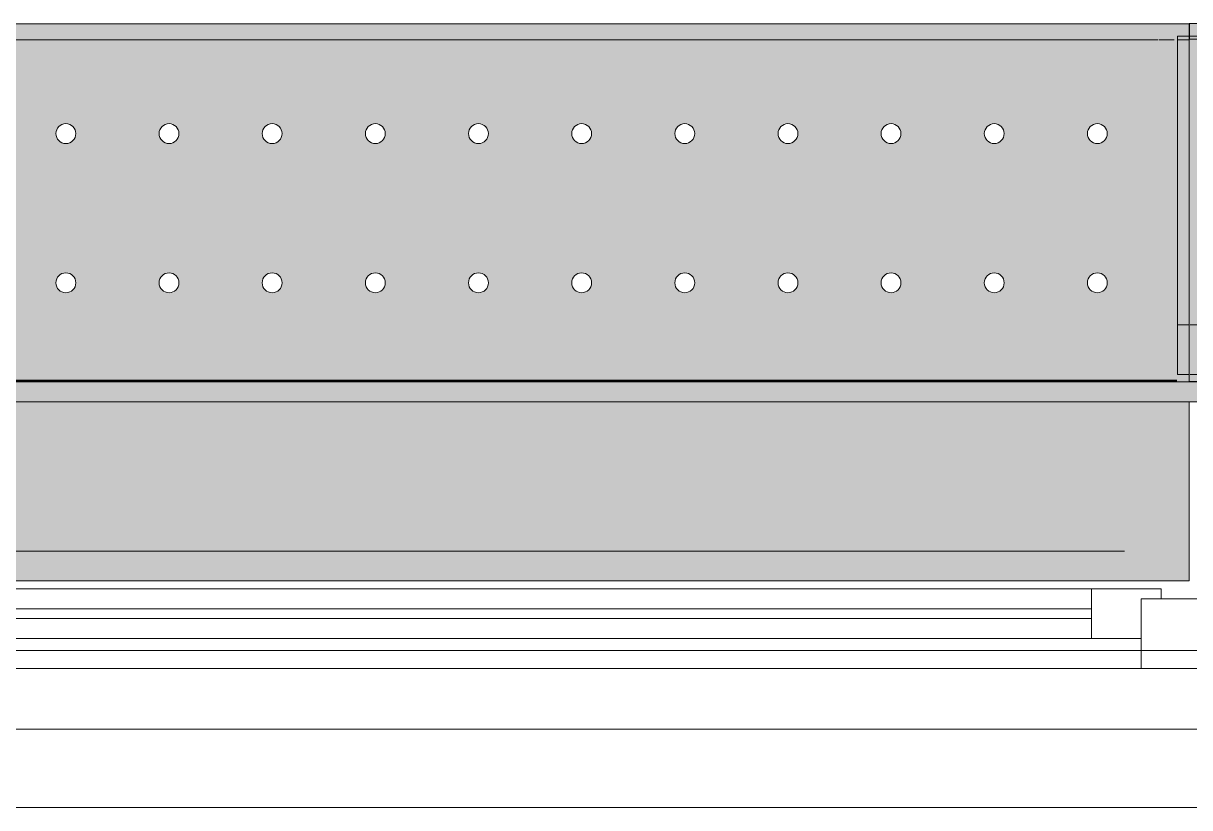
# Model space of a CAD drawing. Header units: millimetres. Extents: x 81469 to 279813, y -8553 to 29000.
# Drawn here: x 95886 to 97059, y -258 to 530 of the extents above; entities that cross this region are included whole.
import ezdxf

# ---------------------------------------------------------------- set-up
doc = ezdxf.new("R2010")
doc.units = ezdxf.units.MM
doc.linetypes.add('Осевая', pattern=[3175, 635, -476.25, 1587.5, -476.25])
for name, color, linetype, lineweight in [('A-GLAZ', 7, 'Continuous', 9), ('A-GLAZ-1', 7, 'Continuous', 13), ('I-WALL', 7, 'Continuous', 9), ('Оси-2', 7, 'Осевая', 9)]:
    doc.layers.add(name, color=color, linetype=linetype, lineweight=lineweight)
for name, color, linetype, lineweight, true_color in [('A-WALL-1', 7, 'Continuous', 9, 0xc0c0c0), ('I-WALL-11', 7, 'Continuous', 53, 0xeaa7bf), ('I-WALL-4', 7, 'Continuous', 9, 0xc0c0c0), ('S-WALL-ANLY', 7, 'Continuous', 13, 0x008040), ('Знаки-1', 9, 'Continuous', 9, 0x808080), ('Знаки-3', 7, 'Continuous', 9, 0xd1cabb), ('Знаки-5', 7, 'Continuous', 9, 0xc1bbaf), ('Знаки-6', 7, 'Continuous', 9, 0xaba79f), ('Знаки-7', 7, 'Continuous', 9, 0xccc5b7), ('Знаки-8', 7, 'Continuous', 9, 0xd4ccbd)]:
    doc.layers.add(name, color=color, linetype=linetype, lineweight=lineweight, true_color=true_color)
doc.layers.add('Знаки-4', color=7, linetype='Continuous', lineweight=9, transparency=0.5)

# ---------------------------------------------------------------- blocks, each defined once
blk = doc.blocks.new('120_Окно_СКБ_2Ст_Фрамуга сверху - 120_Окно_СКБ_2Ст_2300х2500_h_ ДОО-19727959-План отделки стен 3 этажа в осях 23-33')
at = {"layer": 'A-GLAZ'}
for p, q in [((1150, -57), (-1150, -57)), ((-1080, -57), (1080, -57)), ((-1030, -107), (470, -107)), ((470, -117), (-1030, -117)), ((-1130, -127), (-1100, -127))]:
    blk.add_line(p, q, dxfattribs=at)
at = {"layer": 'A-GLAZ-1'}
for p, q in [((-1150, -57), (-1080, -57)), ((-1080, -57), (-1080, -127)), ((520, -87), (-1080, -87)), ((-1080, -87), (-1080, -127)), ((-1030, -137), (-1030, -87)), ((-1080, -127), (-1150, -127)), ((-1080, -127), (-1100, -127)), ((-1100, -127), (-1100, -137)), ((-1100, -137), (540, -137)), ((540, -137), (-1100, -137))]:
    blk.add_line(p, q, dxfattribs=at)
blk = doc.blocks.new('Зашивка радиатора_ с перфорацией М7_1 - Зашивка радиатора_ с перфорацией М7_1-31137119-План отделки стен 3 этажа в осях 23-33')
at = {"layer": 'Знаки-4'}
for points in [[(1888.3, 380), (-370, 380), (-370, 200), (1888.3, 200), (1888.3, 301.2)], [(1877.3, -163.9), (-370, -163.9), (-370, -179.9), (1890, -179.9), (1890, -163.9), (1877.7, -163.9)], [(-230, -163.9), (-260, -164.5), (-259.3, -179.9), (-220, -179.9), (-220.7, -163.9), (-225.9, -163.9)], [(-239.4, -163.9), (-250, -163.9), (-249.7, -179.9), (-230, -179.9), (-230.3, -163.9), (-237.4, -163.9)], [(-160, -163.9), (-159.3, -179.9), (-120, -179.9), (-120.7, -163.9), (-159.3, -163.9)], [(-147.1, -163.9), (-150, -163.9), (-149.7, -179.9), (-130, -179.9), (-130.3, -163.9), (-145, -163.9)], [(-132.9, -163.9), (-150, -163.9), (-149.7, -179.9), (-130, -179.9), (-130.3, -163.9), (-131.3, -163.9)], [(-54.1, -163.9), (-60, -163.9), (-59.3, -179.9), (-20, -179.9), (-20.7, -163.9), (-50, -163.9)], [(-32.9, -163.9), (-50, -163.9), (-49.7, -179.9), (-30, -179.9), (-30.3, -163.9), (-31.3, -163.9)], [(50.3, -163.9), (40, -163.9), (40.7, -179.9), (80, -179.9), (79.3, -163.9), (51.3, -163.9)], [(50.3, -163.9), (50, -163.9), (50.3, -179.9), (70, -179.9), (69.7, -163.9), (51.3, -163.9)], [(140, -163.9), (140.7, -179.9), (180, -179.9), (179.3, -163.9), (140.7, -163.9)], [(168.7, -163.9), (150, -163.9), (150.3, -179.9), (170, -179.9), (169.7, -163.9)], [(150.3, -163.9), (150, -163.9), (150.3, -179.9), (170, -179.9), (169.7, -163.9), (151.3, -163.9)], [(277.3, -163.9), (240, -163.9), (240.7, -179.9), (280, -179.9), (279.3, -163.9)], [(252.9, -163.9), (250, -163.9), (250.3, -179.9), (270, -179.9), (269.7, -163.9), (254.8, -163.9)], [(340, -163.9), (340.7, -179.9), (380, -179.9), (379.3, -163.9), (340.7, -163.9)], [(370, -163.9), (350, -163.9), (350.3, -179.9), (370, -179.9)], [(451.3, -163.9), (440, -163.9), (440.7, -179.9), (480, -179.9), (479.3, -163.9), (452.9, -163.9)], [(467.1, -163.9), (450, -163.9), (450.3, -179.9), (470, -179.9), (469.7, -163.9), (468.7, -163.9)], [(450.3, -163.9), (450, -163.9), (450.3, -179.9), (470, -179.9), (469.7, -163.9), (451.3, -163.9)], [(540, -163.9), (540.7, -179.9), (580, -179.9), (579.3, -163.9), (540.7, -163.9)], [(570, -163.9), (550, -163.9), (550.3, -179.9), (570, -179.9)], [(651.3, -163.9), (640, -163.9), (640.7, -179.9), (680, -179.9), (679.3, -163.9), (652.9, -163.9)], [(670, -163.9), (650, -163.9), (650.3, -179.9), (670, -179.9)], [(755, -163.9), (740, -163.9), (740.7, -179.9), (780, -179.9), (779.3, -163.9), (757.4, -163.9)], [(750.3, -163.9), (750, -163.9), (750.3, -179.9), (770, -179.9), (769.7, -163.9), (751.3, -163.9)], [(752.9, -163.9), (750, -163.9), (750.3, -179.9), (770, -179.9), (769.7, -163.9), (755, -163.9)]]:
    blk.add_hatch(color=256, dxfattribs=at).paths.add_polyline_path(points)
h = blk.add_hatch(color=256, dxfattribs=at)
h.paths.add_polyline_path([(1890, 180), (-370, 179.5), (-370, -179.9), (1890, -179.9), (1890, 172.8)])
h.paths.add_polyline_path([(1071.2, 90.4), (1076.2, 89), (1079.9, 85.4), (1081.2, 80.4), (1079.9, 75.4), (1076.2, 71.7), (1071.2, 70.4), (1066.2, 71.7), (1062.6, 75.4), (1061.2, 80.4), (1062.6, 85.4), (1066.2, 89), (1068.7, 90)])
h.paths.add_polyline_path([(863.7, 90.4), (868.7, 89), (872.4, 85.4), (873.7, 80.4), (872.4, 75.4), (868.7, 71.7), (863.7, 70.4), (858.7, 71.7), (855.1, 75.4), (853.7, 80.4), (855.1, 85.4), (858.7, 89), (861.2, 90)])
h.paths.add_polyline_path([(967.5, 90.4), (972.5, 89), (976.2, 85.4), (977.5, 80.4), (976.2, 75.4), (972.5, 71.7), (967.5, 70.4), (962.5, 71.7), (958.8, 75.4), (957.5, 80.4), (958.8, 85.4), (962.5, 89), (964.9, 90)])
h.paths.add_polyline_path([(1590, 90.4), (1595, 89), (1598.7, 85.4), (1600, 80.4), (1598.7, 75.4), (1595, 71.7), (1590, 70.4), (1585, 71.7), (1581.3, 75.4), (1580, 80.4), (1581.3, 85.4), (1585, 89), (1587.4, 90)])
h.paths.add_polyline_path([(1175, 90.4), (1180, 89), (1183.7, 85.4), (1185, 80.4), (1183.7, 75.4), (1180, 71.7), (1175, 70.4), (1170, 71.7), (1166.3, 75.4), (1165, 80.4), (1166.3, 85.4), (1170, 89), (1172.4, 90)])
h.paths.add_polyline_path([(1486.2, 90.4), (1491.2, 89), (1494.9, 85.4), (1496.2, 80.4), (1494.9, 75.4), (1491.2, 71.7), (1486.2, 70.4), (1481.2, 71.7), (1477.6, 75.4), (1476.2, 80.4), (1477.6, 85.4), (1481.2, 89), (1483.7, 90)])
h.paths.add_polyline_path([(1382.5, 90.4), (1387.5, 89), (1391.2, 85.4), (1392.5, 80.4), (1391.2, 75.4), (1387.5, 71.7), (1382.5, 70.4), (1377.5, 71.7), (1373.8, 75.4), (1372.5, 80.4), (1373.8, 85.4), (1377.5, 89), (1379.9, 90)])
h.paths.add_polyline_path([(1278.7, 90.4), (1283.7, 89), (1287.4, 85.4), (1288.7, 80.4), (1287.4, 75.4), (1283.7, 71.7), (1278.7, 70.4), (1273.7, 71.7), (1270.1, 75.4), (1268.7, 80.4), (1270.1, 85.4), (1273.7, 89), (1276.2, 90)])
h.paths.add_polyline_path([(1797.5, 90.4), (1802.5, 89), (1806.2, 85.4), (1807.5, 80.4), (1806.2, 75.4), (1802.5, 71.7), (1797.5, 70.4), (1792.5, 71.7), (1788.8, 75.4), (1787.5, 80.4), (1788.8, 85.4), (1792.5, 89), (1794.9, 90)])
h.paths.add_polyline_path([(1693.7, 90.4), (1698.7, 89), (1702.4, 85.4), (1703.7, 80.4), (1702.4, 75.4), (1698.7, 71.7), (1693.7, 70.4), (1688.7, 71.7), (1685.1, 75.4), (1683.7, 80.4), (1685.1, 85.4), (1688.7, 89), (1691.2, 90)])
h.paths.add_polyline_path([(-277.5, 90.4), (-272.5, 89), (-268.8, 85.4), (-267.5, 80.4), (-268.8, 75.4), (-272.5, 71.7), (-277.5, 70.4), (-282.5, 71.7), (-286.2, 75.4), (-287.5, 80.4), (-286.2, 85.4), (-282.5, 89), (-280.1, 90)])
h.paths.add_polyline_path([(552.5, 90.4), (557.5, 89), (561.2, 85.4), (562.5, 80.4), (561.2, 75.4), (557.5, 71.7), (552.5, 70.4), (547.5, 71.7), (543.8, 75.4), (542.5, 80.4), (543.8, 85.4), (547.5, 89), (549.9, 90)])
h.paths.add_polyline_path([(656.2, 90.4), (661.2, 89), (664.9, 85.4), (666.2, 80.4), (664.9, 75.4), (661.2, 71.7), (656.2, 70.4), (651.2, 71.7), (647.6, 75.4), (646.2, 80.4), (647.6, 85.4), (651.2, 89), (653.7, 90)])
h.paths.add_polyline_path([(137.5, 90.4), (142.5, 89), (146.2, 85.4), (147.5, 80.4), (146.2, 75.4), (142.5, 71.7), (137.5, 70.4), (132.5, 71.7), (128.8, 75.4), (127.5, 80.4), (128.8, 85.4), (132.5, 89), (134.9, 90)])
h.paths.add_polyline_path([(-70, 90.4), (-65, 89), (-61.3, 85.4), (-60, 80.4), (-61.3, 75.4), (-65, 71.7), (-70, 70.4), (-75, 71.7), (-78.7, 75.4), (-80, 80.4), (-78.7, 85.4), (-75, 89), (-72.6, 90)])
h.paths.add_polyline_path([(345, 90.4), (350, 89), (353.7, 85.4), (355, 80.4), (353.7, 75.4), (350, 71.7), (345, 70.4), (340, 71.7), (336.3, 75.4), (335, 80.4), (336.3, 85.4), (340, 89), (342.4, 90)])
h.paths.add_polyline_path([(241.2, 90.4), (246.2, 89), (249.9, 85.4), (251.2, 80.4), (249.9, 75.4), (246.2, 71.7), (241.2, 70.4), (236.2, 71.7), (232.6, 75.4), (231.2, 80.4), (232.6, 85.4), (236.2, 89), (238.7, 90)])
h.paths.add_polyline_path([(-173.8, 90.4), (-168.8, 89), (-165.1, 85.4), (-163.8, 80.4), (-165.1, 75.4), (-168.8, 71.7), (-173.8, 70.4), (-178.8, 71.7), (-182.4, 75.4), (-183.8, 80.4), (-182.4, 85.4), (-178.8, 89), (-176.3, 90)])
h.paths.add_polyline_path([(448.7, 90.4), (453.7, 89), (457.4, 85.4), (458.7, 80.4), (457.4, 75.4), (453.7, 71.7), (448.7, 70.4), (443.7, 71.7), (440.1, 75.4), (438.7, 80.4), (440.1, 85.4), (443.7, 89), (446.2, 90)])
h.paths.add_polyline_path([(33.7, 90.4), (38.7, 89), (42.4, 85.4), (43.7, 80.4), (42.4, 75.4), (38.7, 71.7), (33.7, 70.4), (28.7, 71.7), (25.1, 75.4), (23.7, 80.4), (25.1, 85.4), (28.7, 89), (31.2, 90)])
h.paths.add_polyline_path([(760, 90.4), (765, 89), (768.7, 85.4), (770, 80.4), (768.7, 75.4), (765, 71.7), (760, 70.4), (755, 71.7), (751.3, 75.4), (750, 80.4), (751.3, 85.4), (755, 89), (757.4, 90)])
h.paths.add_polyline_path([(760, -59.6), (765, -61), (768.7, -64.6), (770, -69.6), (768.7, -74.6), (765, -78.3), (760, -79.6), (755, -78.3), (751.3, -74.6), (750, -69.6), (751.3, -64.6), (755, -61), (757.4, -60)])
h.paths.add_polyline_path([(1382.5, -59.6), (1387.5, -61), (1391.2, -64.6), (1392.5, -69.6), (1391.2, -74.6), (1387.5, -78.3), (1382.5, -79.6), (1377.5, -78.3), (1373.8, -74.6), (1372.5, -69.6), (1373.8, -64.6), (1377.5, -61), (1379.9, -60)])
h.paths.add_polyline_path([(1278.7, -59.6), (1283.7, -61), (1287.4, -64.6), (1288.7, -69.6), (1287.4, -74.6), (1283.7, -78.3), (1278.7, -79.6), (1273.7, -78.3), (1270.1, -74.6), (1268.7, -69.6), (1270.1, -64.6), (1273.7, -61), (1276.2, -60)])
h.paths.add_polyline_path([(1175, -59.6), (1180, -61), (1183.7, -64.6), (1185, -69.6), (1183.7, -74.6), (1180, -78.3), (1175, -79.6), (1170, -78.3), (1166.3, -74.6), (1165, -69.6), (1166.3, -64.6), (1170, -61), (1172.4, -60)])
h.paths.add_polyline_path([(863.7, -59.6), (868.7, -61), (872.4, -64.6), (873.7, -69.6), (872.4, -74.6), (868.7, -78.3), (863.7, -79.6), (858.7, -78.3), (855.1, -74.6), (853.7, -69.6), (855.1, -64.6), (858.7, -61), (861.2, -60)])
h.paths.add_polyline_path([(1071.2, -59.6), (1076.2, -61), (1079.9, -64.6), (1081.2, -69.6), (1079.9, -74.6), (1076.2, -78.3), (1071.2, -79.6), (1066.2, -78.3), (1062.6, -74.6), (1061.2, -69.6), (1062.6, -64.6), (1066.2, -61), (1068.7, -60)])
h.paths.add_polyline_path([(967.5, -59.6), (972.5, -61), (976.2, -64.6), (977.5, -69.6), (976.2, -74.6), (972.5, -78.3), (967.5, -79.6), (962.5, -78.3), (958.8, -74.6), (957.5, -69.6), (958.8, -64.6), (962.5, -61), (964.9, -60)])
h.paths.add_polyline_path([(1486.2, -59.6), (1491.2, -61), (1494.9, -64.6), (1496.2, -69.6), (1494.9, -74.6), (1491.2, -78.3), (1486.2, -79.6), (1481.2, -78.3), (1477.6, -74.6), (1476.2, -69.6), (1477.6, -64.6), (1481.2, -61), (1483.7, -60)])
h.paths.add_polyline_path([(1797.5, -59.6), (1802.5, -61), (1806.2, -64.6), (1807.5, -69.6), (1806.2, -74.6), (1802.5, -78.3), (1797.5, -79.6), (1792.5, -78.3), (1788.8, -74.6), (1787.5, -69.6), (1788.8, -64.6), (1792.5, -61), (1794.9, -60)])
h.paths.add_polyline_path([(1693.7, -59.6), (1698.7, -61), (1702.4, -64.6), (1703.7, -69.6), (1702.4, -74.6), (1698.7, -78.3), (1693.7, -79.6), (1688.7, -78.3), (1685.1, -74.6), (1683.7, -69.6), (1685.1, -64.6), (1688.7, -61), (1691.2, -60)])
h.paths.add_polyline_path([(1590, -59.6), (1595, -61), (1598.7, -64.6), (1600, -69.6), (1598.7, -74.6), (1595, -78.3), (1590, -79.6), (1585, -78.3), (1581.3, -74.6), (1580, -69.6), (1581.3, -64.6), (1585, -61), (1587.4, -60)])
h.paths.add_polyline_path([(656.2, -59.6), (661.2, -61), (664.9, -64.6), (666.2, -69.6), (664.9, -74.6), (661.2, -78.3), (656.2, -79.6), (651.2, -78.3), (647.6, -74.6), (646.2, -69.6), (647.6, -64.6), (651.2, -61), (653.7, -60)])
h.paths.add_polyline_path([(552.5, -59.6), (557.5, -61), (561.2, -64.6), (562.5, -69.6), (561.2, -74.6), (557.5, -78.3), (552.5, -79.6), (547.5, -78.3), (543.8, -74.6), (542.5, -69.6), (543.8, -64.6), (547.5, -61), (549.9, -60)])
h.paths.add_polyline_path([(-277.5, -59.6), (-272.5, -61), (-268.8, -64.6), (-267.5, -69.6), (-268.8, -74.6), (-272.5, -78.3), (-277.5, -79.6), (-282.5, -78.3), (-286.2, -74.6), (-287.5, -69.6), (-286.2, -64.6), (-282.5, -61), (-280.1, -60)])
h.paths.add_polyline_path([(137.5, -59.6), (142.5, -61), (146.2, -64.6), (147.5, -69.6), (146.2, -74.6), (142.5, -78.3), (137.5, -79.6), (132.5, -78.3), (128.8, -74.6), (127.5, -69.6), (128.8, -64.6), (132.5, -61), (134.9, -60)])
h.paths.add_polyline_path([(33.7, -59.6), (38.7, -61), (42.4, -64.6), (43.7, -69.6), (42.4, -74.6), (38.7, -78.3), (33.7, -79.6), (28.7, -78.3), (25.1, -74.6), (23.7, -69.6), (25.1, -64.6), (28.7, -61), (31.2, -60)])
h.paths.add_polyline_path([(345, -59.6), (350, -61), (353.7, -64.6), (355, -69.6), (353.7, -74.6), (350, -78.3), (345, -79.6), (340, -78.3), (336.3, -74.6), (335, -69.6), (336.3, -64.6), (340, -61), (342.4, -60)])
h.paths.add_polyline_path([(241.2, -59.6), (246.2, -61), (249.9, -64.6), (251.2, -69.6), (249.9, -74.6), (246.2, -78.3), (241.2, -79.6), (236.2, -78.3), (232.6, -74.6), (231.2, -69.6), (232.6, -64.6), (236.2, -61), (238.7, -60)])
h.paths.add_polyline_path([(-173.8, -59.6), (-168.8, -61), (-165.1, -64.6), (-163.8, -69.6), (-165.1, -74.6), (-168.8, -78.3), (-173.8, -79.6), (-178.8, -78.3), (-182.4, -74.6), (-183.8, -69.6), (-182.4, -64.6), (-178.8, -61), (-176.3, -60)])
h.paths.add_polyline_path([(-70, -59.6), (-65, -61), (-61.3, -64.6), (-60, -69.6), (-61.3, -74.6), (-65, -78.3), (-70, -79.6), (-75, -78.3), (-78.7, -74.6), (-80, -69.6), (-78.7, -64.6), (-75, -61), (-72.6, -60)])
h.paths.add_polyline_path([(448.7, -59.6), (453.7, -61), (457.4, -64.6), (458.7, -69.6), (457.4, -74.6), (453.7, -78.3), (448.7, -79.6), (443.7, -78.3), (440.1, -74.6), (438.7, -69.6), (440.1, -64.6), (443.7, -61), (446.2, -60)])
at = {"layer": 'Знаки-1'}
for p, q in [((1888.3, 380), (-370, 380)), ((-370, 380), (-370, 200)), ((-370, -179.9), (1890, -179.9))]:
    blk.add_line(p, q, dxfattribs=at)
for centre, start, end in [((-277.5, 80.4), 0, 180), ((-173.8, 80.4), 0, 180), ((-70, 80.4), 0, 180), ((33.7, 80.4), 0, 180), ((137.5, 80.4), 0, 180), ((241.2, 80.4), 0, 180), ((345, 80.4), 0, 180), ((448.7, 80.4), 0, 180), ((552.5, 80.4), 0, 180), ((656.2, 80.4), 0, 180), ((760, 80.4), 0, 180), ((-277.5, 80.4), 180, 360), ((-173.8, 80.4), 180, 0), ((-70, 80.4), 180, 0), ((33.7, 80.4), 180, 360), ((137.5, 80.4), 180, 0), ((241.2, 80.4), 180, 0), ((345, 80.4), 180, 0), ((448.7, 80.4), 180, 0), ((552.5, 80.4), 180, 360), ((656.2, 80.4), 180, 0), ((760, 80.4), 180, 0), ((-277.5, -69.6), 0, 180), ((-277.5, -69.6), 180, 0), ((-173.8, -69.6), 0, 180), ((-173.8, -69.6), 180, 0), ((-70, -69.6), 0, 180), ((-70, -69.6), 180, 0), ((33.7, -69.6), 0, 180), ((33.7, -69.6), 180, 0), ((137.5, -69.6), 0, 180), ((137.5, -69.6), 180, 0), ((241.2, -69.6), 0, 180), ((241.2, -69.6), 180, 0), ((345, -69.6), 0, 180), ((345, -69.6), 180, 0), ((448.7, -69.6), 0, 180), ((448.7, -69.6), 180, 0), ((552.5, -69.6), 0, 180), ((552.5, -69.6), 180, 0), ((656.2, -69.6), 0, 180), ((656.2, -69.6), 180, 0), ((760, -69.6), 0, 180), ((760, -69.6), 180, 0)]:
    blk.add_arc(centre, 10, start, end, dxfattribs=at)
at = {"layer": 'Знаки-3'}
for p, q in [((-358.3, -163.9), (-370, -163.9)), ((-245.2, -163.9), (-248.7, -163.9)), ((-240, -163.9), (-245, -163.9)), ((-235, -163.9), (-239.4, -163.9)), ((-231.3, -163.9), (-234.8, -163.9)), ((-148.7, -163.9), (-145.2, -163.9)), ((-145.2, -163.9), (-148.7, -163.9)), ((-145, -163.9), (-135, -163.9)), ((-135, -163.9), (-145, -163.9)), ((-134.8, -163.9), (-131.3, -163.9)), ((-131.3, -163.9), (-134.8, -163.9)), ((-45.2, -163.9), (-48.7, -163.9)), ((-35, -163.9), (-45, -163.9)), ((-31.3, -163.9), (-34.8, -163.9)), ((54.8, -163.9), (51.3, -163.9)), ((65, -163.9), (55, -163.9)), ((68.7, -163.9), (65.2, -163.9)), ((151.3, -163.9), (154.8, -163.9)), ((154.8, -163.9), (151.3, -163.9)), ((155, -163.9), (165, -163.9)), ((165, -163.9), (155, -163.9)), ((165.2, -163.9), (167.1, -163.9)), ((167.1, -163.9), (165.2, -163.9)), ((167.1, -163.9), (168.7, -163.9)), ((168.7, -163.9), (167.1, -163.9)), ((254.8, -163.9), (251.3, -163.9)), ((265, -163.9), (255, -163.9)), ((268.7, -163.9), (265.2, -163.9)), ((354.8, -163.9), (351.3, -163.9)), ((365, -163.9), (355, -163.9)), ((368.7, -163.9), (365.2, -163.9)), ((451.3, -163.9), (454.8, -163.9)), ((454.8, -163.9), (451.3, -163.9)), ((455, -163.9), (465, -163.9)), ((465, -163.9), (455, -163.9)), ((465.2, -163.9), (468.7, -163.9)), ((468.7, -163.9), (465.2, -163.9)), ((554.8, -163.9), (551.3, -163.9)), ((565, -163.9), (555, -163.9)), ((568.7, -163.9), (565.2, -163.9)), ((654.8, -163.9), (651.3, -163.9)), ((665, -163.9), (655, -163.9)), ((668.7, -163.9), (665.2, -163.9)), ((751.3, -163.9), (754.8, -163.9)), ((754.8, -163.9), (751.3, -163.9)), ((755, -163.9), (765, -163.9)), ((765, -163.9), (755, -163.9)), ((765.2, -163.9), (768.7, -163.9)), ((768.7, -163.9), (765.2, -163.9)), ((-248.7, -179.9), (-245.2, -179.9)), ((-245, -179.9), (-235, -179.9)), ((-234.8, -179.9), (-231.3, -179.9)), ((-148.7, -179.9), (-145.2, -179.9)), ((-145.2, -179.9), (-148.7, -179.9)), ((-145, -179.9), (-135, -179.9)), ((-135, -179.9), (-145, -179.9)), ((-134.8, -179.9), (-131.3, -179.9)), ((-131.3, -179.9), (-134.8, -179.9)), ((-48.7, -179.9), (-45.2, -179.9)), ((-45, -179.9), (-35, -179.9)), ((-34.8, -179.9), (-31.3, -179.9)), ((51.3, -179.9), (54.8, -179.9)), ((55, -179.9), (65, -179.9)), ((65.2, -179.9), (68.7, -179.9)), ((151.3, -179.9), (154.8, -179.9)), ((154.8, -179.9), (151.3, -179.9)), ((155, -179.9), (165, -179.9)), ((165, -179.9), (155, -179.9)), ((165.2, -179.9), (167.1, -179.9)), ((167.1, -179.9), (165.2, -179.9)), ((167.1, -179.9), (168.7, -179.9)), ((168.7, -179.9), (167.1, -179.9)), ((251.3, -179.9), (254.8, -179.9)), ((255, -179.9), (265, -179.9)), ((265.2, -179.9), (268.7, -179.9)), ((351.3, -179.9), (354.8, -179.9)), ((355, -179.9), (365, -179.9)), ((365.2, -179.9), (368.7, -179.9)), ((451.3, -179.9), (454.8, -179.9)), ((454.8, -179.9), (451.3, -179.9)), ((455, -179.9), (465, -179.9)), ((465, -179.9), (455, -179.9)), ((465.2, -179.9), (468.7, -179.9)), ((468.7, -179.9), (465.2, -179.9)), ((551.3, -179.9), (554.8, -179.9)), ((555, -179.9), (565, -179.9)), ((565.2, -179.9), (568.7, -179.9)), ((651.3, -179.9), (654.8, -179.9)), ((655, -179.9), (665, -179.9)), ((665.2, -179.9), (668.7, -179.9)), ((751.3, -179.9), (754.8, -179.9)), ((754.8, -179.9), (751.3, -179.9)), ((755, -179.9), (765, -179.9)), ((765, -179.9), (755, -179.9)), ((765.2, -179.9), (768.7, -179.9)), ((768.7, -179.9), (765.2, -179.9))]:
    blk.add_line(p, q, dxfattribs=at)
at = {"layer": 'Знаки-5'}
for p, q in [((-370, 172.8), (-370, 179.5)), ((-370, 172.6), (-370, -167.4)), ((-370, -163.9), (-358.3, -163.9)), ((-339.2, -163.9), (-354.9, -163.9)), ((-322.7, -163.9), (-338.4, -163.9)), ((-260, -163.9), (-322.1, -163.9)), ((-260, -163.9), (-250, -163.9)), ((-259.3, -163.9), (-260, -163.9)), ((-250, -163.9), (-259.3, -163.9)), ((-250, -163.9), (-240, -163.9)), ((-249.7, -163.9), (-250, -163.9)), ((-240, -163.9), (-249.7, -163.9)), ((-239.4, -163.9), (-230, -163.9)), ((-230, -163.9), (-239.4, -163.9)), ((-230, -163.9), (-222.8, -163.9)), ((-225.9, -163.9), (-230, -163.9)), ((-222.8, -163.9), (-225.9, -163.9)), ((-222.7, -163.9), (-220.7, -163.9)), ((-220, -163.9), (-222.7, -163.9)), ((-220.7, -163.9), (-220, -163.9)), ((-160, -163.9), (-220, -163.9)), ((-160, -163.9), (-150, -163.9)), ((-159.3, -163.9), (-160, -163.9)), ((-150, -163.9), (-159.3, -163.9)), ((-150, -163.9), (-147.1, -163.9)), ((-130, -163.9), (-150, -163.9)), ((-147.1, -163.9), (-137.4, -163.9)), ((-137.4, -163.9), (-130, -163.9)), ((-130, -163.9), (-120.7, -163.9)), ((-125.9, -163.9), (-130, -163.9)), ((-120, -163.9), (-125.9, -163.9)), ((-120.7, -163.9), (-120, -163.9)), ((-60, -163.9), (-120, -163.9)), ((-60, -163.9), (-20, -163.9)), ((-59.3, -163.9), (-60, -163.9)), ((-20, -163.9), (-59.3, -163.9)), ((40, -163.9), (-20, -163.9)), ((40, -163.9), (50, -163.9)), ((50, -163.9), (40, -163.9)), ((50, -163.9), (57.4, -163.9)), ((52.9, -163.9), (50, -163.9)), ((55, -163.9), (52.9, -163.9)), ((67.1, -163.9), (55, -163.9)), ((57.4, -163.9), (68.7, -163.9)), ((70, -163.9), (67.1, -163.9)), ((68.7, -163.9), (70, -163.9)), ((70, -163.9), (77.3, -163.9)), ((74.1, -163.9), (70, -163.9)), ((80, -163.9), (74.1, -163.9)), ((77.3, -163.9), (80, -163.9)), ((140, -163.9), (80, -163.9)), ((140, -163.9), (150, -163.9)), ((150, -163.9), (140, -163.9)), ((150, -163.9), (151.3, -163.9)), ((170, -163.9), (150, -163.9)), ((151.3, -163.9), (160, -163.9)), ((160, -163.9), (170, -163.9)), ((170, -163.9), (177.3, -163.9)), ((174.1, -163.9), (170, -163.9)), ((180, -163.9), (174.1, -163.9)), ((177.3, -163.9), (180, -163.9)), ((240, -163.9), (180, -163.9)), ((240, -163.9), (254.8, -163.9)), ((250, -163.9), (240, -163.9)), ((274.1, -163.9), (250, -163.9)), ((254.8, -163.9), (277.3, -163.9)), ((280, -163.9), (274.1, -163.9)), ((277.3, -163.9), (280, -163.9)), ((340, -163.9), (280, -163.9)), ((340, -163.9), (340.7, -163.9)), ((350, -163.9), (340, -163.9)), ((340.7, -163.9), (342.7, -163.9)), ((342.7, -163.9), (350, -163.9)), ((350, -163.9), (368.7, -163.9)), ((360, -163.9), (350, -163.9)), ((368.7, -163.9), (360, -163.9)), ((368.7, -163.9), (370, -163.9)), ((370, -163.9), (368.7, -163.9)), ((370, -163.9), (380, -163.9)), ((380, -163.9), (370, -163.9)), ((440, -163.9), (380, -163.9)), ((440, -163.9), (442.7, -163.9)), ((450, -163.9), (440, -163.9)), ((442.7, -163.9), (450, -163.9)), ((450, -163.9), (470, -163.9)), ((451.3, -163.9), (450, -163.9)), ((460, -163.9), (451.3, -163.9)), ((470, -163.9), (460, -163.9)), ((470, -163.9), (480, -163.9)), ((480, -163.9), (470, -163.9)), ((540, -163.9), (480, -163.9)), ((540, -163.9), (577.3, -163.9)), ((540.7, -163.9), (540, -163.9)), ((545.9, -163.9), (540.7, -163.9)), ((550, -163.9), (545.9, -163.9)), ((554.8, -163.9), (550, -163.9)), ((560, -163.9), (554.8, -163.9)), ((579.3, -163.9), (560, -163.9)), ((577.3, -163.9), (580, -163.9)), ((580, -163.9), (579.3, -163.9)), ((640, -163.9), (580, -163.9)), ((640, -163.9), (642.7, -163.9)), ((640.7, -163.9), (640, -163.9)), ((642.7, -163.9), (640.7, -163.9)), ((642.7, -163.9), (650, -163.9)), ((645.9, -163.9), (642.7, -163.9)), ((650, -163.9), (645.9, -163.9)), ((650, -163.9), (650.3, -163.9)), ((650.3, -163.9), (650, -163.9)), ((650.3, -163.9), (651.3, -163.9)), ((651.3, -163.9), (650.3, -163.9)), ((651.3, -163.9), (652.9, -163.9)), ((652.9, -163.9), (651.3, -163.9)), ((652.9, -163.9), (655, -163.9)), ((660, -163.9), (652.9, -163.9)), ((655, -163.9), (657.4, -163.9)), ((657.4, -163.9), (660, -163.9)), ((660, -163.9), (662.6, -163.9)), ((662.6, -163.9), (660, -163.9)), ((662.6, -163.9), (665, -163.9)), ((665, -163.9), (662.6, -163.9)), ((665, -163.9), (667.1, -163.9)), ((667.1, -163.9), (665, -163.9)), ((667.1, -163.9), (670, -163.9)), ((668.7, -163.9), (667.1, -163.9)), ((670, -163.9), (668.7, -163.9)), ((670, -163.9), (674.1, -163.9)), ((679.3, -163.9), (670, -163.9)), ((674.1, -163.9), (679.3, -163.9)), ((679.3, -163.9), (680, -163.9)), ((680, -163.9), (679.3, -163.9)), ((740, -163.9), (680, -163.9)), ((740, -163.9), (745.9, -163.9)), ((750, -163.9), (740, -163.9)), ((745.9, -163.9), (750, -163.9)), ((750, -163.9), (750.3, -163.9)), ((770, -163.9), (750, -163.9)), ((750.3, -163.9), (751.3, -163.9)), ((751.3, -163.9), (752.9, -163.9)), ((752.9, -163.9), (770, -163.9)), ((770, -163.9), (779.3, -163.9)), ((774.1, -163.9), (770, -163.9)), ((780, -163.9), (774.1, -163.9)), ((779.3, -163.9), (780, -163.9)), ((840, -163.9), (780, -163.9)), ((-370, -179.9), (-370, -167.4)), ((-370, -167.4), (-370, -179.9)), ((-370, -179.9), (-260, -179.9)), ((-260, -179.9), (-250, -179.9)), ((-250, -179.9), (-260, -179.9)), ((-250, -179.9), (-242.6, -179.9)), ((-245, -179.9), (-250, -179.9)), ((-232.9, -179.9), (-245, -179.9)), ((-242.6, -179.9), (-231.3, -179.9)), ((-230, -179.9), (-232.9, -179.9)), ((-231.3, -179.9), (-230, -179.9)), ((-230, -179.9), (-220, -179.9)), ((-225.9, -179.9), (-230, -179.9)), ((-222.7, -179.9), (-225.9, -179.9)), ((-220, -179.9), (-222.7, -179.9)), ((-220, -179.9), (-160, -179.9)), ((-160, -179.9), (-150, -179.9)), ((-157.3, -179.9), (-160, -179.9)), ((-150, -179.9), (-157.3, -179.9)), ((-150, -179.9), (-149.7, -179.9)), ((-130, -179.9), (-150, -179.9)), ((-149.7, -179.9), (-140, -179.9)), ((-140, -179.9), (-130, -179.9)), ((-130, -179.9), (-122.7, -179.9)), ((-122.7, -179.9), (-130, -179.9)), ((-122.7, -179.9), (-120, -179.9)), ((-120, -179.9), (-122.7, -179.9)), ((-120, -179.9), (-60, -179.9)), ((-60, -179.9), (-59.3, -179.9)), ((-59.3, -179.9), (-60, -179.9)), ((-59.3, -179.9), (-57.3, -179.9)), ((-57.3, -179.9), (-59.3, -179.9)), ((-57.3, -179.9), (-50, -179.9)), ((-45.2, -179.9), (-57.3, -179.9)), ((-50, -179.9), (-45.2, -179.9)), ((-45.2, -179.9), (-40, -179.9)), ((-40, -179.9), (-45.2, -179.9)), ((-40, -179.9), (-20, -179.9)), ((-20, -179.9), (-40, -179.9)), ((-20, -179.9), (40, -179.9)), ((40, -179.9), (50, -179.9)), ((50, -179.9), (40, -179.9)), ((50, -179.9), (51.3, -179.9)), ((57.4, -179.9), (50, -179.9)), ((51.3, -179.9), (52.9, -179.9)), ((52.9, -179.9), (69.7, -179.9)), ((65, -179.9), (57.4, -179.9)), ((69.7, -179.9), (65, -179.9)), ((69.7, -179.9), (70, -179.9)), ((70, -179.9), (69.7, -179.9)), ((70, -179.9), (79.3, -179.9)), ((80, -179.9), (70, -179.9)), ((79.3, -179.9), (80, -179.9)), ((80, -179.9), (140, -179.9)), ((140, -179.9), (142.7, -179.9)), ((150, -179.9), (140, -179.9)), ((142.7, -179.9), (150, -179.9)), ((150, -179.9), (151.3, -179.9)), ((150.3, -179.9), (150, -179.9)), ((155, -179.9), (150.3, -179.9)), ((151.3, -179.9), (160, -179.9)), ((167.1, -179.9), (155, -179.9)), ((160, -179.9), (162.6, -179.9)), ((162.6, -179.9), (170, -179.9)), ((170, -179.9), (167.1, -179.9)), ((170, -179.9), (174.1, -179.9)), ((177.3, -179.9), (170, -179.9)), ((174.1, -179.9), (180, -179.9)), ((180, -179.9), (177.3, -179.9)), ((180, -179.9), (240, -179.9)), ((240, -179.9), (250, -179.9)), ((240.7, -179.9), (240, -179.9)), ((254.8, -179.9), (240.7, -179.9)), ((250, -179.9), (265.2, -179.9)), ((277.3, -179.9), (254.8, -179.9)), ((265.2, -179.9), (280, -179.9)), ((280, -179.9), (277.3, -179.9)), ((280, -179.9), (340, -179.9)), ((340, -179.9), (350, -179.9)), ((342.7, -179.9), (340, -179.9)), ((350, -179.9), (342.7, -179.9)), ((350, -179.9), (352.9, -179.9)), ((357.4, -179.9), (350, -179.9)), ((352.9, -179.9), (362.6, -179.9)), ((360, -179.9), (357.4, -179.9)), ((367.1, -179.9), (360, -179.9)), ((362.6, -179.9), (370, -179.9)), ((370, -179.9), (367.1, -179.9)), ((370, -179.9), (379.3, -179.9)), ((380, -179.9), (370, -179.9)), ((379.3, -179.9), (380, -179.9)), ((380, -179.9), (440, -179.9)), ((440, -179.9), (442.7, -179.9)), ((450, -179.9), (440, -179.9)), ((442.7, -179.9), (450, -179.9)), ((450, -179.9), (451.3, -179.9)), ((450.3, -179.9), (450, -179.9)), ((451.3, -179.9), (450.3, -179.9)), ((451.3, -179.9), (452.9, -179.9)), ((467.1, -179.9), (451.3, -179.9)), ((452.9, -179.9), (455, -179.9)), ((455, -179.9), (470, -179.9)), ((468.7, -179.9), (467.1, -179.9)), ((470, -179.9), (468.7, -179.9)), ((470, -179.9), (474.1, -179.9)), ((474.1, -179.9), (470, -179.9)), ((474.1, -179.9), (477.3, -179.9)), ((477.3, -179.9), (474.1, -179.9)), ((477.3, -179.9), (479.3, -179.9)), ((480, -179.9), (477.3, -179.9)), ((479.3, -179.9), (480, -179.9)), ((480, -179.9), (540, -179.9)), ((540, -179.9), (545.9, -179.9)), ((550, -179.9), (540, -179.9)), ((545.9, -179.9), (560, -179.9)), ((554.8, -179.9), (550, -179.9)), ((560, -179.9), (554.8, -179.9)), ((560, -179.9), (565.2, -179.9)), ((574.1, -179.9), (560, -179.9)), ((565.2, -179.9), (570, -179.9)), ((570, -179.9), (580, -179.9)), ((580, -179.9), (574.1, -179.9)), ((580, -179.9), (640, -179.9)), ((640, -179.9), (640.7, -179.9)), ((645.9, -179.9), (640, -179.9)), ((640.7, -179.9), (642.7, -179.9)), ((642.7, -179.9), (650, -179.9)), ((650, -179.9), (645.9, -179.9)), ((650, -179.9), (651.3, -179.9)), ((650.3, -179.9), (650, -179.9)), ((655, -179.9), (650.3, -179.9)), ((651.3, -179.9), (660, -179.9)), ((657.4, -179.9), (655, -179.9)), ((660, -179.9), (657.4, -179.9)), ((660, -179.9), (662.6, -179.9)), ((662.6, -179.9), (660, -179.9)), ((662.6, -179.9), (669.7, -179.9)), ((668.7, -179.9), (662.6, -179.9)), ((670, -179.9), (668.7, -179.9)), ((669.7, -179.9), (670, -179.9)), ((670, -179.9), (674.1, -179.9)), ((677.3, -179.9), (670, -179.9)), ((674.1, -179.9), (680, -179.9)), ((680, -179.9), (677.3, -179.9)), ((680, -179.9), (740, -179.9)), ((740, -179.9), (742.7, -179.9)), ((740.7, -179.9), (740, -179.9)), ((742.7, -179.9), (740.7, -179.9)), ((742.7, -179.9), (750, -179.9)), ((745.9, -179.9), (742.7, -179.9)), ((750, -179.9), (745.9, -179.9)), ((750, -179.9), (751.3, -179.9)), ((750.3, -179.9), (750, -179.9)), ((755, -179.9), (750.3, -179.9)), ((751.3, -179.9), (767.1, -179.9)), ((760, -179.9), (755, -179.9)), ((769.7, -179.9), (760, -179.9)), ((767.1, -179.9), (770, -179.9)), ((770, -179.9), (769.7, -179.9)), ((770, -179.9), (777.3, -179.9)), ((777.3, -179.9), (770, -179.9)), ((777.3, -179.9), (780, -179.9)), ((780, -179.9), (777.3, -179.9)), ((780, -179.9), (840, -179.9))]:
    blk.add_line(p, q, dxfattribs=at)
at = {"layer": 'Знаки-6'}
for p, q in [((-370, 200), (-370, 380)), ((-370, 380), (1888.3, 380)), ((-370, 179.5), (-370, 172.8)), ((-354.9, -163.9), (-339.2, -163.9)), ((-338.4, -163.9), (-322.7, -163.9)), ((-322.1, -163.9), (1842.1, -163.9)), ((-370, -167.4), (-370, -179.9)), ((1890, -179.9), (-370, -179.9)), ((1890, -179.9), (-370, -179.9))]:
    blk.add_line(p, q, dxfattribs=at)
for centre, start, end in [((-277.5, 80.4), 0, 180), ((-173.8, 80.4), 0, 180), ((-70, 80.4), 0, 180), ((33.7, 80.4), 0, 180), ((137.5, 80.4), 0, 180), ((241.2, 80.4), 0, 180), ((345, 80.4), 0, 180), ((448.7, 80.4), 0, 180), ((552.5, 80.4), 0, 180), ((656.2, 80.4), 0, 180), ((760, 80.4), 0, 180), ((-277.5, 80.4), 180, 360), ((-173.8, 80.4), 180, 360), ((-70, 80.4), 180, 360), ((33.7, 80.4), 180, 360), ((137.5, 80.4), 180, 360), ((241.2, 80.4), 180, 0), ((345, 80.4), 180, 360), ((448.7, 80.4), 180, 0), ((552.5, 80.4), 180, 360), ((656.2, 80.4), 180, 360), ((760, 80.4), 180, 360), ((-277.5, -69.6), 0, 180), ((-277.5, -69.6), 180, 360), ((-173.8, -69.6), 0, 180), ((-173.8, -69.6), 180, 360), ((-70, -69.6), 0, 180), ((-70, -69.6), 180, 270), ((-70, -69.6), 270, 360), ((33.7, -69.6), 0, 180), ((33.7, -69.6), 180, 360), ((137.5, -69.6), 0, 180), ((137.5, -69.6), 180, 360), ((241.2, -69.6), 0, 180), ((241.2, -69.6), 180, 360), ((345, -69.6), 0, 180), ((345, -69.6), 180, 360), ((448.7, -69.6), 0, 180), ((448.7, -69.6), 180, 360), ((552.5, -69.6), 0, 180), ((552.5, -69.6), 180, 360), ((656.2, -69.6), 0, 180), ((656.2, -69.6), 180, 360), ((760, -69.6), 0, 180), ((760, -69.6), 180, 360)]:
    blk.add_arc(centre, 10, start, end, dxfattribs=at)
at = {"layer": 'Знаки-7'}
for p, q in [((-370, -167.4), (-370, 172.6)), ((-370, -163.9), (-370, -167.4)), ((-250, -163.9), (-259.3, -163.9)), ((-248.7, -163.9), (-245.2, -163.9)), ((-245.2, -163.9), (-248.7, -163.9)), ((-245, -163.9), (-240, -163.9)), ((-240, -163.9), (-245, -163.9)), ((-239.4, -163.9), (-235, -163.9)), ((-235, -163.9), (-239.4, -163.9)), ((-234.8, -163.9), (-231.3, -163.9)), ((-231.3, -163.9), (-234.8, -163.9)), ((-222.8, -163.9), (-230, -163.9)), ((-220.7, -163.9), (-222.7, -163.9)), ((-150, -163.9), (-159.3, -163.9)), ((-150, -163.9), (-130, -163.9)), ((-130, -163.9), (-150, -163.9)), ((-120.7, -163.9), (-130, -163.9)), ((-50, -163.9), (-59.3, -163.9)), ((-50, -163.9), (-45.2, -163.9)), ((-45.2, -163.9), (-50, -163.9)), ((-45, -163.9), (-35, -163.9)), ((-35, -163.9), (-45, -163.9)), ((-34.8, -163.9), (-30, -163.9)), ((-30, -163.9), (-34.8, -163.9)), ((-20.7, -163.9), (-30, -163.9)), ((50, -163.9), (40.7, -163.9)), ((51.3, -163.9), (54.8, -163.9)), ((54.8, -163.9), (51.3, -163.9)), ((55, -163.9), (65, -163.9)), ((65, -163.9), (55, -163.9)), ((65.2, -163.9), (68.7, -163.9)), ((68.7, -163.9), (65.2, -163.9)), ((79.3, -163.9), (70, -163.9)), ((150, -163.9), (140.7, -163.9)), ((150, -163.9), (167.1, -163.9)), ((167.1, -163.9), (150, -163.9)), ((167.1, -163.9), (170, -163.9)), ((170, -163.9), (167.1, -163.9)), ((179.3, -163.9), (170, -163.9)), ((250, -163.9), (240.7, -163.9)), ((250, -163.9), (254.8, -163.9)), ((254.8, -163.9), (250, -163.9)), ((255, -163.9), (265, -163.9)), ((265, -163.9), (255, -163.9)), ((265.2, -163.9), (270, -163.9)), ((270, -163.9), (265.2, -163.9)), ((279.3, -163.9), (270, -163.9)), ((345.9, -163.9), (340.7, -163.9)), ((350, -163.9), (346.4, -163.9)), ((351.3, -163.9), (354.8, -163.9)), ((354.8, -163.9), (351.3, -163.9)), ((355, -163.9), (365, -163.9)), ((365, -163.9), (355, -163.9)), ((365.2, -163.9), (368.7, -163.9)), ((368.7, -163.9), (365.2, -163.9)), ((379.3, -163.9), (370, -163.9)), ((450, -163.9), (440.7, -163.9)), ((450, -163.9), (470, -163.9)), ((470, -163.9), (450, -163.9)), ((479.3, -163.9), (470, -163.9)), ((550, -163.9), (540.7, -163.9)), ((550, -163.9), (554.8, -163.9)), ((554.8, -163.9), (550, -163.9)), ((555, -163.9), (565, -163.9)), ((565, -163.9), (555, -163.9)), ((565.2, -163.9), (570, -163.9)), ((570, -163.9), (565.2, -163.9)), ((579.3, -163.9), (570, -163.9)), ((650, -163.9), (640.7, -163.9)), ((651.3, -163.9), (654.8, -163.9)), ((654.8, -163.9), (651.3, -163.9)), ((655, -163.9), (665, -163.9)), ((665, -163.9), (655, -163.9)), ((665.2, -163.9), (668.7, -163.9)), ((668.7, -163.9), (665.2, -163.9)), ((679.3, -163.9), (670, -163.9)), ((750, -163.9), (740.7, -163.9)), ((750, -163.9), (770, -163.9)), ((770, -163.9), (750, -163.9)), ((779.3, -163.9), (770, -163.9)), ((-370, -167.4), (-370, -179.9)), ((-259.3, -179.9), (-250, -179.9)), ((-248.7, -179.9), (-245.2, -179.9)), ((-245.2, -179.9), (-248.7, -179.9)), ((-245, -179.9), (-235, -179.9)), ((-235, -179.9), (-245, -179.9)), ((-234.8, -179.9), (-231.3, -179.9)), ((-231.3, -179.9), (-234.8, -179.9)), ((-230, -179.9), (-220.7, -179.9)), ((-159.3, -179.9), (-150, -179.9)), ((-150, -179.9), (-130, -179.9)), ((-130, -179.9), (-150, -179.9)), ((-130, -179.9), (-120.7, -179.9)), ((-59.3, -179.9), (-50, -179.9)), ((-50, -179.9), (-45.2, -179.9)), ((-45.2, -179.9), (-50, -179.9)), ((-45, -179.9), (-35, -179.9)), ((-35, -179.9), (-45, -179.9)), ((-34.8, -179.9), (-30, -179.9)), ((-30, -179.9), (-34.8, -179.9)), ((-30, -179.9), (-20.7, -179.9)), ((40.7, -179.9), (50, -179.9)), ((51.3, -179.9), (54.8, -179.9)), ((54.8, -179.9), (51.3, -179.9)), ((55, -179.9), (65, -179.9)), ((65, -179.9), (55, -179.9)), ((65.2, -179.9), (68.7, -179.9)), ((68.7, -179.9), (65.2, -179.9)), ((70, -179.9), (79.3, -179.9)), ((140.7, -179.9), (150, -179.9)), ((150, -179.9), (167.1, -179.9)), ((167.1, -179.9), (150, -179.9)), ((167.1, -179.9), (170, -179.9)), ((170, -179.9), (167.1, -179.9)), ((170, -179.9), (179.3, -179.9)), ((240.7, -179.9), (250, -179.9)), ((250, -179.9), (254.8, -179.9)), ((254.8, -179.9), (250, -179.9)), ((255, -179.9), (265, -179.9)), ((265, -179.9), (255, -179.9)), ((265.2, -179.9), (270, -179.9)), ((270, -179.9), (265.2, -179.9)), ((270, -179.9), (279.3, -179.9)), ((340.7, -179.9), (345.9, -179.9)), ((346.4, -179.9), (350, -179.9)), ((351.3, -179.9), (354.8, -179.9)), ((354.8, -179.9), (351.3, -179.9)), ((355, -179.9), (365, -179.9)), ((365, -179.9), (355, -179.9)), ((365.2, -179.9), (368.7, -179.9)), ((368.7, -179.9), (365.2, -179.9)), ((370, -179.9), (379.3, -179.9)), ((440.7, -179.9), (450, -179.9)), ((450, -179.9), (470, -179.9)), ((470, -179.9), (450, -179.9)), ((470, -179.9), (479.3, -179.9)), ((540.7, -179.9), (550, -179.9)), ((550, -179.9), (554.8, -179.9)), ((554.8, -179.9), (550, -179.9)), ((555, -179.9), (565, -179.9)), ((565, -179.9), (555, -179.9)), ((565.2, -179.9), (570, -179.9)), ((570, -179.9), (565.2, -179.9)), ((570, -179.9), (579.3, -179.9)), ((640.7, -179.9), (650, -179.9)), ((651.3, -179.9), (654.8, -179.9)), ((654.8, -179.9), (651.3, -179.9)), ((655, -179.9), (665, -179.9)), ((665, -179.9), (655, -179.9)), ((665.2, -179.9), (668.7, -179.9)), ((668.7, -179.9), (665.2, -179.9)), ((670, -179.9), (679.3, -179.9)), ((740.7, -179.9), (750, -179.9)), ((750, -179.9), (770, -179.9)), ((770, -179.9), (750, -179.9)), ((770, -179.9), (779.3, -179.9))]:
    blk.add_line(p, q, dxfattribs=at)
at = {"layer": 'Знаки-8'}
for p, q in [((-370, -163.9), (-370, -167.4)), ((-145.2, -163.9), (-148.7, -163.9)), ((-135, -163.9), (-145, -163.9)), ((-131.3, -163.9), (-134.8, -163.9)), ((154.8, -163.9), (151.3, -163.9)), ((165, -163.9), (155, -163.9)), ((167.1, -163.9), (165.2, -163.9)), ((168.7, -163.9), (167.1, -163.9)), ((167.1, -163.9), (167.1, -163.9)), ((167.1, -163.9), (167.1, -163.9)), ((454.8, -163.9), (451.3, -163.9)), ((465, -163.9), (455, -163.9)), ((468.7, -163.9), (465.2, -163.9)), ((754.8, -163.9), (751.3, -163.9)), ((765, -163.9), (755, -163.9)), ((768.7, -163.9), (765.2, -163.9)), ((-148.7, -179.9), (-145.2, -179.9)), ((-145, -179.9), (-135, -179.9)), ((-134.8, -179.9), (-131.3, -179.9)), ((151.3, -179.9), (154.8, -179.9)), ((155, -179.9), (165, -179.9)), ((165.2, -179.9), (167.1, -179.9)), ((167.1, -179.9), (168.7, -179.9)), ((167.1, -179.9), (167.1, -179.9)), ((167.1, -179.9), (167.1, -179.9)), ((451.3, -179.9), (454.8, -179.9)), ((455, -179.9), (465, -179.9)), ((465.2, -179.9), (468.7, -179.9)), ((751.3, -179.9), (754.8, -179.9)), ((755, -179.9), (765, -179.9)), ((765.2, -179.9), (768.7, -179.9))]:
    blk.add_line(p, q, dxfattribs=at)
blk = doc.blocks.new('Зашивка без перфорации М3 - М3_26-31190016-План отделки стен 3 этажа в осях 23-33')
at = {"layer": 'Знаки-4'}
for points in [[(660.2, 180), (-430, 180), (-430, -179.9), (660.2, -179.9), (660.2, 173.3)], [(659.2, -163.9), (-430, -163.9), (-430, -179.9), (660, -179.9), (660, -163.9)]]:
    blk.add_hatch(color=256, dxfattribs=at).paths.add_polyline_path(points)
at = {"layer": 'Знаки-1'}
for p, q in [((660.2, 180), (-430, 180)), ((-430, 180), (-430, -179.9)), ((660.2, -179.9), (660.2, 180)), ((-430, -179.9), (660.2, -179.9))]:
    blk.add_line(p, q, dxfattribs=at)
at = {"layer": 'Знаки-3'}
for p, q in [((-418, -163.9), (-430, -163.9)), ((-430, -163.9), (-430, -166.9)), ((660, -163.9), (648, -163.9)), ((660, -163.9), (660, -166.9))]:
    blk.add_line(p, q, dxfattribs=at)
at = {"layer": 'Знаки-5'}
for p, q in [((-430, -163.9), (-418, -163.9)), ((-430, -163.9), (-430, -166.9)), ((648, -163.9), (-416.9, -163.9)), ((648, -163.9), (660, -163.9)), ((660, -166.9), (660, -163.9)), ((-430, -166.9), (-430, -179.9)), ((660, -166.9), (660, -179.9)), ((-430, -179.9), (660, -179.9))]:
    blk.add_line(p, q, dxfattribs=at)
at = {"layer": 'Знаки-6'}
for p, q in [((-430, -179.9), (-430, 180)), ((-430, 180), (660.2, 180)), ((660.2, 180), (660.2, -179.9)), ((-416.9, -163.9), (648, -163.9)), ((-430, -166.9), (-430, -179.9)), ((660, -179.9), (660, -166.9)), ((660.2, -179.9), (-430, -179.9)), ((660, -179.9), (-430, -179.9))]:
    blk.add_line(p, q, dxfattribs=at)
blk = doc.blocks.new('Зашивка_ опоясывающая панель - Зашивка_ опоясывающая панель-V40-План отделки стен 3 этажа в осях 23-33')
at = {"layer": 'Знаки-4'}
for points in [[(-430, -110), (-406, -110), (-406, 180), (-430, 178.9), (-430, -77.7)], [(-406, -160), (-406, 180), (-430, 180), (-430, -160), (-417.2, -160)]]:
    blk.add_hatch(color=256, dxfattribs=at).paths.add_polyline_path(points)
at = {"layer": 'Знаки-1'}
for p, q in [((-430, -160), (-430, 180)), ((-430, 180), (-418.2, 180)), ((-430, -160), (-418.2, -160))]:
    blk.add_line(p, q, dxfattribs=at)
at = {"layer": 'Знаки-3'}
for p, q in [((-427.5, 180), (-418.2, 180)), ((-417.2, 180), (-406, 180)), ((-406, 177.1), (-406, 180))]:
    blk.add_line(p, q, dxfattribs=at)
at = {"layer": 'Знаки-5'}
for p, q in [((-430, -110), (-430, 176.6)), ((-406, 177.1), (-406, -110)), ((-406, -110), (-406, 177.1)), ((-430, -110), (-430, -152.8)), ((-430, -110), (-418.2, -110)), ((-417.2, -110), (-406, -110)), ((-417.2, -110), (-406, -110)), ((-406, -160), (-406, -110)), ((-430, -156.2), (-430, -160)), ((-426, -160), (-430, -160)), ((-418.2, -160), (-424.2, -160)), ((-406, -160), (-417.2, -160))]:
    blk.add_line(p, q, dxfattribs=at)
at = {"layer": 'Знаки-6'}
for p, q in [((-430, 180), (-430, -110)), ((-430, 180), (-418.2, 180)), ((-417.2, 180), (-406, 180)), ((-406, 180), (-406, -160)), ((-430, -110), (-418.2, -110)), ((-417.2, -160), (-406, -160))]:
    blk.add_line(p, q, dxfattribs=at)
at = {"layer": 'Знаки-7'}
for p, q in [((-430, 176.6), (-430, -110)), ((-427.5, 180), (-418.2, 180)), ((-417.2, 180), (-406, 180)), ((-417.2, 180), (-406, 180)), ((-406, 180), (-406, 177.1)), ((-406, 177.1), (-406, 180)), ((-406, -110), (-406, 177.1))]:
    blk.add_line(p, q, dxfattribs=at)

msp = doc.modelspace()

# ---------------------------------------------------------------- hatches: boundary and pattern name
at = {"layer": 'I-WALL'}
h = msp.add_hatch(dxfattribs=at)
h.set_pattern_fill('FP_35', color=256, style=0, pattern_type=2)
h.set_pattern_definition([(0, (0, 0), (121.92, 30.48), [10.058, -81.382, 10.058, -81.382, -487.68]), (0, (0, 0), (121.92, 30.48), [-182.88, 10.058, -172.822, 10.058, -81.382, -213.36]), (0, (0, 0), (121.92, 30.48), [-457.2, 10.058, -50.902, 10.058, -142.342]), (120, (45.72, 15.24), (-87.356454, 90.345817), [10.058, -81.382, 10.058, -81.382, -487.68]), (120, (45.72, 15.24), (-87.356454, 90.345817), [-182.88, 10.058, -172.822, 10.058, -81.382, -213.36]), (120, (45.72, 15.24), (-87.356454, 90.345817), [-457.2, 10.058, -50.902, 10.058, -142.342]), (240, (60.96, 76.2), (-34.563546, -120.825817), [10.058, -81.382, 10.058, -81.382, -487.68]), (240, (60.96, 76.2), (-34.563546, -120.825817), [-182.88, 10.058, -172.822, 10.058, -81.382, -213.36]), (240, (60.96, 76.2), (-34.563546, -120.825817), [-457.2, 10.058, -50.902, 10.058, -142.342])])
h.paths.add_polyline_path([(107110, 150), (107110, 170), (92050, 170), (92051, 150), (107103.2, 150)])

# ---------------------------------------------------------------- linework, layer by layer
at = {"layer": 'A-WALL-1'}
for p, q in [((94530, -100), (97080, -100)), ((89202, -258), (97080, -258))]:
    msp.add_line(p, q, dxfattribs=at)
at = {"layer": 'I-WALL-11'}
msp.add_line((94810.9, 171), (97045.7, 171), dxfattribs=at)
at = {"layer": 'I-WALL-4'}
for p, q in [((107110, 170), (92730, 170)), ((94530, 150), (99030, 150)), ((97080, -100), (94780, -100))]:
    msp.add_line(p, q, dxfattribs=at)
at = {"layer": 'S-WALL-ANLY'}
msp.add_line((97080, -179), (94780, -179), dxfattribs=at)
at = {"layer": 'Оси-2'}
msp.add_line((84769.4, 0), (122510, 0), dxfattribs=at)

# ---------------------------------------------------------------- block references
at = {"layer": 'A-GLAZ', "rotation": 180}
msp.add_blockref('120_Окно_СКБ_2Ст_Фрамуга сверху - 120_Окно_СКБ_2Ст_2300х2500_h_ ДОО-19727959-План отделки стен 3 этажа в осях 23-33', (95930, -175), dxfattribs=at)
at = {"layer": 'Знаки-1'}
msp.add_blockref('Зашивка_ опоясывающая панель - Зашивка_ опоясывающая панель-V40-План отделки стен 3 этажа в осях 23-33', (97476.5, 337.4), dxfattribs=at)
at = {"layer": 'Знаки-5', "rotation": 180}
for name, p in [('Зашивка радиатора_ с перфорацией М7_1 - Зашивка радиатора_ с перфорацией М7_1-31137119-План отделки стен 3 этажа в осях 23-33', (96688.3, 350)), ('Зашивка без перфорации М3 - М3_26-31190016-План отделки стен 3 этажа в осях 23-33', (97718.5, 350.5))]:
    msp.add_blockref(name, p, dxfattribs=at)

doc.saveas('drawing.dxf')
